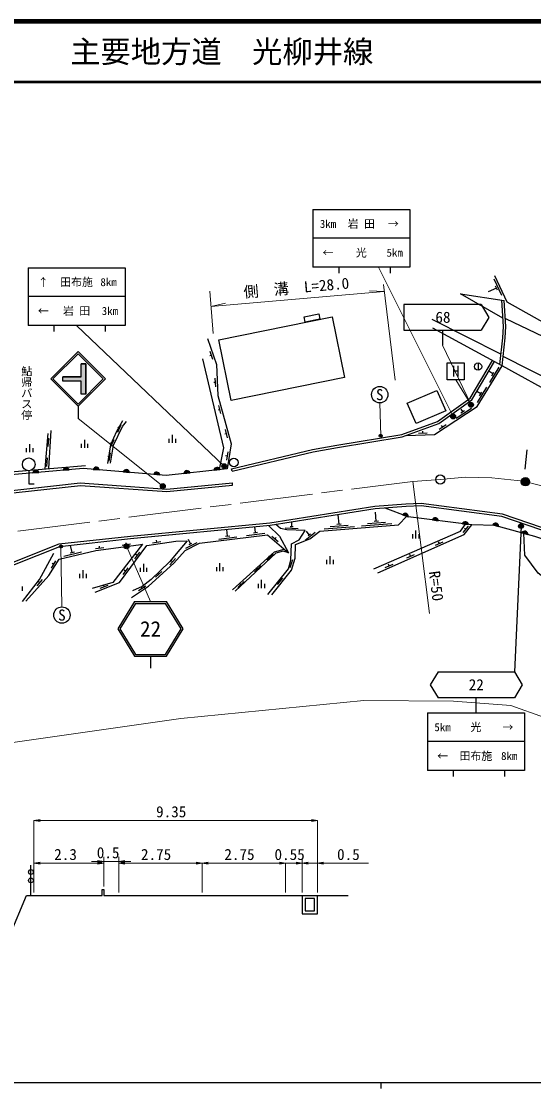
# Model space of a CAD drawing. Units: millimetres at full size, sheet at 1:1000, with parts at other scales. Extents: x 40000 to 680000, y 20000 to 380000.
# Drawn here: x 208680 to 293181, y 204000 to 380000 of the extents above; entities that cross this region are included whole.
import ezdxf
from ezdxf.enums import TextEntityAlignment as Align

# ---------------------------------------------------------------- set-up
doc = ezdxf.new("R2010")
doc.units = ezdxf.units.MM
doc.header["$LTSCALE"] = 1000
doc.linetypes.add('CHAIN', pattern=[18.5, 12, -1.5, 3.5, -1.5])
for name, color, linetype, lineweight in [('M-BGD', 7, 'Continuous', 25), ('M-BGD-EXST', 7, 'Continuous', 25), ('M-BMK', 2, 'CHAIN', 13), ('M-BMK-SRVR', 3, 'Continuous', 25), ('M-STR-HTXT', 7, 'Continuous', 13), ('M-STR-STRC', 7, 'Continuous', 25), ('M-TTL', 2, 'Continuous', 140), ('M-TTL-BAND', 7, 'Continuous', 25), ('M-TTL-LINE', 7, 'Continuous', 50)]:
    doc.layers.add(name, color=color, linetype=linetype, lineweight=lineweight)
doc.layers.add('M-BMK-HTXT', color=7, linetype='Continuous')
doc.layers.add('M-TTL-TXT', color=7, linetype='Continuous')
doc.styles.add('@ＭＳ ゴシック', font='')
doc.styles.add('ＭＳ ゴシック', font='')
doc.styles.get('@ＭＳ ゴシック').set_extended_font_data('@MS Gothic')
doc.styles.get('ＭＳ ゴシック').set_extended_font_data('MS Gothic')

# ---------------------------------------------------------------- blocks, each defined once
blk = doc.blocks.new('open_arrow')
at = {"color": 0, "linetype": 'Continuous', "lineweight": -2}
blk.add_lwpolyline([(7.5, 1.25), (0, 0), (7.5, -1.25)], dxfattribs=at)

msp = doc.modelspace()

# ---------------------------------------------------------------- hatches: boundary and pattern name
at = {"layer": 'M-BGD'}
for points in [[(215560, 305964, -0.82183), (216547, 306049)], [(220542, 306113, -0.82183), (221530, 306033)], [(240457, 305988, -0.82183), (241442, 306095)], [(210578, 305535, -0.82183), (211566, 305620)], [(225526, 305709, -0.82183), (226514, 305629)], [(230510, 305305, -0.82183), (231497, 305225)], [(235486, 305450, -0.82183), (236471, 305556)], [(292512, 304081, -1), (291112, 304081, -0.41421), (291812, 304781, -0.41421)], [(271572, 298638, -0.82183), (272499, 298287)], [(276475, 297780, -0.82183), (277458, 297655)], [(281436, 297149, -0.82183), (282418, 297025)], [(286436, 296982, -0.82183), (287391, 296720)], [(291258, 295660, -0.82183), (292213, 295398)]]:
    msp.add_hatch(color=256, dxfattribs=at).paths.add_polyline_path(points)
at = {"layer": 'M-BGD-EXST'}
for points in [[(283072, 316889, -0.41421), (282972, 316549, -0.41421), (282633, 316649, -1)], [(268172, 311783, -0.41421), (268072, 311443, -0.41421), (267733, 311543, -1)], [(215428, 293519, -0.41421), (215328, 293180, -0.41421), (214989, 293280, -1)]]:
    msp.add_hatch(color=256, dxfattribs=at).paths.add_polyline_path(points)
at = {"layer": 'M-STR-STRC'}
for points in [[(218542, 320657), (218542, 318532), (219292, 318532), (219292, 323532), (218542, 323532), (218542, 321407), (215542, 321407), (215542, 320657)], [(282515, 316554, -0.41421), (282637, 317106, -0.41421), (283190, 316984, -1)], [(279567, 314616, -0.41421), (279690, 315168, -0.41421), (280242, 315046, -1)], [(241813, 306433, -0.41421), (241935, 306985, -0.41421), (242488, 306863, -1)], [(231690, 303155, -0.41421), (231813, 303707, -0.41421), (232365, 303585, -1)], [(290760, 296551, -0.41421), (290882, 297103, -0.41421), (291434, 296981, -1)], [(225677, 293218, -0.41421), (225799, 293770, -0.41421), (226352, 293647, -1)]]:
    msp.add_hatch(color=256, dxfattribs=at).paths.add_polyline_path(points)

# ---------------------------------------------------------------- linework, layer by layer
at = {"layer": 'M-BGD'}
for p, q in [((287954, 334771), (286685, 337489)), ((287196, 335686), (286899, 336320)), ((287048, 336003), (285688, 335369)), ((288514, 330981), (301822, 324642)), ((287784, 325100), (276417, 330814)), ((287974, 323208), (276542, 329427)), ((240045, 324915), (239761, 324818)), ((240271, 324253), (239818, 325578)), ((302030, 317701), (288148, 324755)), ((284011, 323662), (284011, 322462)), ((286457, 321871), (285773, 322287)), ((285933, 320433), (287493, 322996)), ((286275, 321572), (286639, 322169)), ((302494, 315153), (287974, 323208)), ((240705, 320446), (240405, 320433)), ((240734, 319747), (240675, 321146)), ((284441, 318560), (283792, 318954)), ((283917, 317122), (285477, 319685)), ((284259, 318261), (284623, 318859)), ((241425, 315985), (241136, 315906)), ((241611, 315310), (241239, 316660)), ((280398, 314574), (282910, 316214)), ((281197, 315454), (281783, 315837)), ((281490, 315645), (281219, 316059)), ((224568, 312242), (225165, 313508)), ((277583, 312736), (278755, 313502)), ((278169, 313119), (278005, 313370)), ((213028, 312054), (212568, 306204)), ((213187, 306257), (213597, 312544)), ((224867, 312875), (224595, 313003)), ((233617, 310475), (233617, 311803)), ((242521, 312004), (242232, 311924)), ((242707, 311329), (242335, 312679)), ((274209, 312096), (275608, 312149)), ((274908, 312123), (274897, 312422)), ((210089, 308932), (210089, 310260)), ((213168, 310568), (212868, 310588)), ((213122, 309870), (213213, 311267)), ((218591, 309661), (218591, 310358)), ((219125, 309661), (219125, 310990)), ((219658, 309661), (219658, 310358)), ((223397, 309761), (223994, 311027)), ((223696, 310394), (223424, 310522)), ((233084, 310475), (233084, 311172)), ((234150, 310475), (234150, 311172)), ((209556, 308932), (209556, 309629)), ((210623, 308932), (210623, 309629)), ((212910, 306618), (213001, 308015)), ((223268, 308182), (222972, 308233)), ((223151, 307492), (223386, 308872)), ((242677, 308316), (242381, 308363)), ((242568, 307625), (242787, 309008)), ((291783, 306173), (292132, 309340)), ((212956, 307317), (212656, 307336)), ((209907, 305900), (209907, 303726)), ((210578, 305535), (211566, 305620)), ((215560, 305964), (216547, 306049)), ((220542, 306113), (221530, 306033)), ((225526, 305709), (226514, 305629)), ((230510, 305305), (231497, 305225)), ((235486, 305450), (236471, 305556)), ((240457, 305988), (241442, 306095)), ((243462, 305812), (243368, 306201)), ((209907, 303726), (210797, 303726)), ((243524, 303529), (243485, 303927)), ((253277, 296716), (253305, 297443)), ((261083, 297103), (260964, 298598)), ((266883, 297564), (267581, 297619)), ((267232, 297592), (267113, 299087)), ((271572, 298638), (272499, 298287)), ((276475, 297780), (277458, 297655)), ((242711, 295123), (242577, 296193)), ((246945, 295656), (247639, 295744)), ((247292, 295700), (247174, 296635)), ((252216, 296457), (254315, 296376)), ((253032, 296726), (253522, 296707)), ((255515, 294457), (257169, 295752)), ((256157, 295341), (255695, 295931)), ((258639, 296306), (263623, 296703)), ((259612, 296685), (262602, 296922)), ((260734, 297075), (261432, 297130)), ((264787, 296795), (269772, 297192)), ((265760, 297174), (268751, 297411)), ((273760, 294734), (273760, 296062)), ((281436, 297149), (282418, 297025)), ((281577, 295686), (282458, 296774)), ((282017, 296230), (281784, 296419)), ((286436, 296982), (287391, 296720)), ((226005, 293734), (225965, 294031)), ((230322, 294028), (231708, 294226)), ((231015, 294127), (230972, 294424)), ((235795, 293118), (237664, 294074)), ((236593, 293863), (236252, 294531)), ((236375, 293752), (236811, 293975)), ((241261, 294638), (244237, 295013)), ((242364, 295080), (243059, 295167)), ((245841, 295215), (248818, 295590)), ((249977, 295130), (251035, 294213)), ((250506, 294672), (250702, 294898)), ((255964, 295190), (256350, 295492)), ((273227, 294734), (273227, 295430)), ((274293, 294734), (274293, 295430)), ((276986, 293618), (278265, 294187)), ((277625, 293903), (277503, 294177)), ((291258, 295660), (292213, 295398)), ((215694, 291793), (218610, 292500)), ((216741, 292355), (217422, 292520)), ((217082, 292438), (216806, 293576)), ((220898, 293054), (222286, 293239)), ((221592, 293146), (221553, 293444)), ((225311, 293641), (226699, 293826)), ((227374, 291352), (228204, 292479)), ((213633, 289840), (214392, 291016)), ((214012, 290428), (213760, 290591)), ((227789, 291915), (227547, 292093)), ((228857, 289198), (228857, 290526)), ((233147, 290362), (234086, 291401)), ((233616, 290882), (233394, 291083)), ((241446, 289307), (241446, 290635)), ((249201, 291169), (250221, 292128)), ((249711, 291648), (249506, 291867)), ((253236, 290581), (252950, 290669)), ((253030, 289912), (253442, 291250)), ((259090, 290503), (259090, 291200)), ((259624, 290503), (259624, 291831)), ((260157, 290503), (260157, 291200)), ((268705, 289937), (269984, 290506)), ((269345, 290221), (269223, 290496)), ((272242, 291509), (273521, 292078)), ((272882, 291794), (272760, 292068)), ((218350, 288180), (218350, 288876)), ((218884, 288180), (218884, 289508)), ((219417, 288180), (219417, 288876)), ((225471, 288768), (226301, 289895)), ((225886, 289331), (225644, 289509)), ((228323, 289198), (228323, 289894)), ((229390, 289198), (229390, 289894)), ((230832, 288332), (231864, 289278)), ((231348, 288805), (231146, 289026)), ((240912, 289307), (240912, 290004)), ((241979, 289307), (241979, 290004)), ((247141, 289232), (248161, 290191)), ((247651, 289712), (247446, 289930)), ((211265, 286905), (212197, 287950)), ((211731, 287428), (211507, 287627)), ((221690, 286541), (222994, 287052)), ((222342, 286796), (222232, 287076)), ((228024, 286138), (229196, 286904)), ((244392, 286648), (245412, 287607)), ((244902, 287127), (244696, 287346)), ((247784, 286552), (247784, 287249)), ((248318, 286552), (248318, 287881)), ((248851, 286552), (248851, 287249)), ((250933, 287108), (251802, 288206)), ((251368, 287657), (251132, 287843)), ((208896, 286107), (208896, 286804)), ((228610, 286521), (228446, 286772)), ((210261, 235837), (210261, 240837))]:
    msp.add_line(p, q, dxfattribs=at)
for points in [[(302353, 326115), (288795, 333679), (286765, 338027)], [(288108, 331077), (281139, 335049), (288329, 333973)], [(287594, 323414), (288091, 327833), (288194, 329677), (287924, 334034)], [(287974, 323208), (288490, 327799), (288595, 329678), (288329, 333973)], [(239400, 327727), (240879, 323402), (241095, 318314), (243297, 310313), (242650, 306226)], [(241353, 306085), (242077, 309690), (238639, 324338)], [(243368, 306201), (256726, 309406), (260744, 310123), (271415, 311879), (277339, 314023), (282688, 317879), (286373, 324078)], [(243462, 305812), (256808, 309014), (260811, 309729), (271516, 311491), (277527, 313666), (282989, 317603), (286724, 323887)], [(272142, 311717), (276845, 311896), (283884, 316492), (287974, 323208)], [(225362, 314136), (224381, 312371), (223377, 310179), (222876, 307073)], [(223394, 307137), (223906, 310136), (225351, 313199), (226006, 313995)], [(187264, 298866), (192927, 300607), (202915, 305378), (219237, 306774)], [(242650, 306226), (232593, 305136), (218861, 306249), (203774, 304949), (192864, 300090), (187264, 298866)], [(186754, 296591), (193816, 297923), (204628, 302355), (218405, 303877), (232688, 302856), (243485, 303927)], [(186828, 296198), (193930, 297538), (204728, 301964), (218413, 303475), (232694, 302454), (243524, 303529)], [(307555, 291668), (287942, 298368), (274632, 300096), (272133, 300009), (267042, 299601), (249701, 296877), (226712, 294670), (214947, 293371), (195649, 285714), (181654, 283104), (171945, 283815)], [(307679, 292049), (288033, 298760), (274650, 300497), (272110, 300408), (266994, 299999), (249651, 297274), (226671, 295068), (214850, 293762), (195537, 286100), (181631, 283507), (171974, 284214)], [(306006, 290913), (293396, 295074), (286797, 296883), (282988, 296952), (272506, 298285), (268684, 299733)], [(249983, 285426), (253222, 289516), (253824, 291469), (253879, 293732), (256243, 294646), (257906, 295947), (270913, 296982), (272256, 298379)], [(249327, 285469), (252726, 289700), (253149, 291170), (253249, 293847), (254506, 294483), (255502, 296031), (252451, 296147), (251448, 296396), (250659, 297028)], [(249470, 296855), (251236, 295080), (252738, 292339)], [(266818, 289705), (281093, 295923), (281941, 297085)], [(267500, 289073), (281730, 295399), (282988, 296952)], [(220840, 285885), (224889, 287472), (229396, 293592), (234165, 294276), (236008, 294359), (234803, 292930), (233125, 290885), (230078, 287933), (228613, 286788), (227030, 286091)], [(226824, 284994), (229651, 286843), (233839, 290680), (235689, 292727), (238044, 293931), (249271, 295345), (252738, 292339)], [(304395, 284245), (297390, 286328), (293933, 289009), (291712, 291990), (291550, 295580)], [(208852, 284349), (211661, 287978), (214058, 292275)], [(209434, 284400), (213219, 288646), (214932, 291299), (220952, 292759), (228026, 293700), (228690, 293762), (223755, 287476), (220336, 286476)], [(243518, 286241), (250453, 292501), (252043, 292942)], [(252738, 292339), (251891, 292610), (250643, 292318), (243934, 286011)], [(206702, 229119), (209511, 235837), (222011, 235837), (222011, 236837), (222261, 236837), (222261, 235837), (262596, 235837)], [(255011, 235837), (255011, 232837), (257511, 232837), (257511, 235837)]]:
    msp.add_lwpolyline(points, dxfattribs=at)
for points in [[(241234, 327462), (259936, 331286), (261981, 321286), (243279, 317463)], [(255332, 331259), (257758, 331755), (257938, 330877), (255511, 330381)], [(272338, 317031), (277226, 319152), (278686, 315788), (273798, 313667)], [(255511, 235337), (255511, 233337), (257011, 233337), (257011, 235337)]]:
    msp.add_lwpolyline(points, close=True, dxfattribs=at)
for centre, radius in [((284011, 323062), 600), ((209907, 306950), 1050), ((243740, 307254), 700), ((291812, 304081), 700), ((210261, 239719), 400), ((210261, 238337), 400)]:
    msp.add_circle(centre, radius, dxfattribs=at)
for centre, start, end in [((216062, 305909), 16.09506, 173.75325), ((221028, 305975), 6.54004, 164.19823), ((240960, 305944), 17.35244, 175.01063), ((211080, 305480), 16.09506, 173.75325), ((226012, 305571), 6.54004, 164.19823), ((230996, 305168), 6.54004, 164.19823), ((235989, 305406), 17.35244, 175.01063), ((272001, 298371), 350.41599, 148.07418), ((276955, 297620), 3.92636, 161.58455), ((281915, 296990), 3.92636, 161.58455), ((286888, 296756), 355.846, 153.50419), ((291710, 295435), 355.846, 153.50419)]:
    msp.add_arc(centre, 505, start, end, dxfattribs=at)
at = {"layer": 'M-BGD-EXST'}
msp.add_lwpolyline([(278925, 323707), (281737, 323707), (281737, 320894), (278925, 320894)], close=True, dxfattribs=at)
for centre, radius in [((267800, 318442), 1350), ((282852, 316769), 250), ((267952, 311663), 250), ((215209, 293400), 250), ((215369, 282090), 1350)]:
    msp.add_circle(centre, radius, dxfattribs=at)
at = {"layer": 'M-BMK'}
msp.add_lwpolyline([(86164, 256414), (114301, 270690), (119092, 272899), (125912, 275684), (133837, 278852), (139624, 281053), (146549, 283360), (154783, 285860), (162648, 288058), (170112, 289827), (179264, 291643), (189721, 293606), (273274, 304129), (277771, 304448), (281911, 304825), (286268, 304713), (291532, 304152), (296658, 302850)], dxfattribs=at)
at = {"layer": 'M-BMK-SRVR'}
msp.add_circle((277771, 304448), 750, dxfattribs=at)
at = {"layer": 'M-STR-HTXT'}
for p, q in [((279904, 314831), (267578, 339478)), ((270357, 320829), (268396, 336627)), ((240340, 328528), (239746, 335500)), ((239961, 332977), (268543, 335439)), ((268543, 335439), (266092, 335571)), ((239961, 332977), (242354, 333526)), ((242150, 306648), (217788, 329871)), ((282852, 316769), (278156, 326576)), ((282852, 316769), (280331, 320894)), ((267952, 311663), (267831, 317092)), ((232027, 303370), (218043, 314532)), ((276016, 282366), (273274, 304129)), ((215209, 293400), (215350, 283440)), ((226014, 293432), (229994, 284313)), ((210761, 236337), (210761, 248229)), ((210761, 248228), (257511, 248228)), ((257511, 236337), (257511, 248229)), ((210761, 241185), (222261, 241185)), ((220261, 241475), (226761, 241475)), ((222261, 237337), (222261, 242225)), ((224761, 236337), (224761, 242225)), ((224761, 241185), (238511, 241185)), ((238511, 236337), (238511, 241186)), ((238511, 241185), (252261, 241185)), ((250261, 241185), (257011, 241185)), ((252261, 236337), (252261, 241186)), ((253011, 241185), (265937, 241185)), ((255011, 236337), (255011, 241935))]:
    msp.add_line(p, q, dxfattribs=at)
msp.add_lwpolyline([(564652, 240230), (471965, 253098), (461704, 254491), (454896, 254601), (444270, 253882), (364300, 243313), (354791, 242972), (344485, 243560), (335608, 245004), (294959, 265178), (289397, 267163), (279933, 267901), (265186, 268034), (234968, 265048), (175582, 256587)], dxfattribs=at)
at = {"layer": 'M-STR-STRC'}
for p, q in [((256761, 348978), (272761, 348978)), ((256761, 348978), (256761, 339478)), ((272761, 348978), (272761, 339478)), ((272761, 344228), (256761, 344228)), ((209788, 339371), (225788, 339371)), ((209788, 339371), (209788, 329871)), ((225788, 339371), (225788, 329871)), ((272761, 339478), (256761, 339478)), ((261024, 339478), (261024, 338478)), ((269499, 339478), (269499, 338478)), ((225788, 334621), (209788, 334621)), ((271792, 333315), (271792, 329055)), ((284521, 333315), (271792, 333315)), ((284521, 333315), (285809, 331185)), ((285809, 331185), (284521, 329055)), ((225788, 329871), (209788, 329871)), ((214051, 329871), (214051, 328871)), ((222525, 329871), (222525, 328871)), ((271792, 329055), (284521, 329055)), ((278156, 329055), (278156, 326576)), ((213543, 321033), (218043, 325533)), ((213897, 321033), (218043, 325179)), ((222543, 321032), (218043, 325533)), ((222190, 321032), (218043, 325179)), ((219292, 323532), (218542, 323532)), ((218542, 321407), (218542, 323532)), ((219292, 318532), (219292, 323532)), ((213543, 321033), (218043, 316532)), ((213897, 321033), (218043, 316886)), ((215542, 320657), (215542, 321407)), ((218542, 321407), (215542, 321407)), ((218542, 320657), (215542, 320657)), ((218043, 316886), (222190, 321032)), ((218043, 316532), (222543, 321032)), ((218542, 318532), (218542, 320657)), ((219292, 318532), (218542, 318532)), ((218043, 316532), (218043, 314532)), ((291097, 296766), (290018, 272719)), ((227358, 284313), (224594, 279813)), ((227526, 284013), (224946, 279813)), ((227358, 284313), (232630, 284313)), ((227526, 284013), (232463, 284013)), ((235042, 279813), (232463, 284013)), ((235394, 279813), (232630, 284313)), ((224594, 279813), (227358, 275313)), ((224946, 279813), (227526, 275613)), ((232463, 275613), (235042, 279813)), ((232630, 275313), (235394, 279813)), ((227358, 275313), (232630, 275313)), ((227526, 275613), (232463, 275613)), ((229994, 275313), (229994, 273313)), ((277415, 272719), (276127, 270588)), ((277415, 272719), (290018, 272719)), ((290018, 272719), (291307, 270588)), ((276127, 270588), (277415, 268458)), ((291307, 270588), (290018, 268458)), ((290018, 268458), (277415, 268458)), ((283653, 268458), (283653, 265979)), ((275653, 265979), (291653, 265979)), ((275653, 265979), (275653, 256479)), ((291653, 265979), (291653, 256479)), ((291653, 261229), (275653, 261229)), ((291653, 256479), (275653, 256479)), ((279916, 256479), (279916, 255479)), ((288391, 256479), (288391, 255479))]:
    msp.add_line(p, q, dxfattribs=at)
msp.add_lwpolyline([(215542, 321407), (218542, 321407), (218542, 323532), (219292, 323532), (219292, 318532), (218542, 318532), (218542, 320657), (215542, 320657)], close=True, dxfattribs=at)
for centre in [(282852, 316769), (279904, 314831), (242150, 306648), (232027, 303370), (291097, 296766), (226014, 293432)]:
    msp.add_circle(centre, 400, dxfattribs=at)
at = {"layer": 'M-TTL'}
msp.add_line((680000, 380000), (40000, 380000), dxfattribs=at)
at = {"layer": 'M-TTL-BAND'}
for p, q in [((40000, 205000), (579000, 205000)), ((268000, 205000), (268000, 204000))]:
    msp.add_line(p, q, dxfattribs=at)
at = {"layer": 'M-TTL-LINE'}
msp.add_line((40000, 370000), (680000, 370000), dxfattribs=at)

# ---------------------------------------------------------------- block references
at = {"layer": 'M-STR-HTXT', "xscale": 133, "yscale": 133}
for p in [(210761, 248228), (210761, 241185), (224761, 241475), (224761, 241185), (238511, 241185), (255011, 241185), (257511, 241185)]:
    msp.add_blockref('open_arrow', p, dxfattribs=at)
at = {"layer": 'M-STR-HTXT', "xscale": 133, "yscale": 133, "rotation": 180}
for p in [(257511, 248228), (222261, 241475), (222261, 241185), (238511, 241185), (252261, 241185), (252261, 241185), (255011, 241185)]:
    msp.add_blockref('open_arrow', p, dxfattribs=at)

# ---------------------------------------------------------------- texts
at = {"layer": 'M-BGD-EXST', "style": 'ＭＳ ゴシック'}
for s, p in [('H', (280331, 322301)), ('S', (267800, 318442)), ('S', (215369, 282090))]:
    msp.add_text(s, height=1833, dxfattribs=at).set_placement(p, align=Align.MIDDLE_CENTER)
at = {"layer": 'M-BMK-HTXT', "style": '@ＭＳ ゴシック'}
msp.add_text('鮎帰バス停', height=1320, rotation=270, dxfattribs=at).set_placement((209541, 323219), align=Align.MIDDLE_LEFT)
at = {"layer": 'M-STR-HTXT', "style": 'ＭＳ ゴシック'}
for s, rotation, p in [('側\u3000溝\u3000L=28.0', 4.923, (254158, 334634)), ('R=50', 277.18, (275663, 286713))]:
    msp.add_text(s, height=1833, rotation=rotation, dxfattribs=at).set_placement(p, align=Align.BOTTOM_CENTER)
for s, p in [('9.35', (233400, 249665)), ('2.3', (215969, 242623)), ('0.5', (222994, 242912)), ('2.75', (230906, 242623)), ('2.75', (244656, 242623)), ('0.55', (252931, 242623)), ('0.5', (262628, 242623))]:
    msp.add_text(s, height=1833, dxfattribs=at).set_placement(p, align=Align.MIDDLE_CENTER)
at = {"layer": 'M-STR-STRC', "style": 'ＭＳ ゴシック'}
for s, height, p in [('3km', 1320, (259261, 346603)), ('岩 田', 1320, (264761, 346603)), ('→', 1320, (270043, 346603)), ('←', 1320, (259261, 341853)), ('光', 1320, (264761, 341853)), ('5km', 1320, (270261, 341853)), ('↑', 1320, (212288, 336996)), ('田布施', 1320, (217788, 336996)), ('8km', 1320, (223070, 336996)), ('←', 1320, (212288, 332246)), ('岩 田', 1320, (217788, 332246)), ('3km', 1320, (223288, 332246)), ('68', 1833, (278220, 331208)), ('22', 2566, (229994, 279813)), ('22', 1833, (283717, 270611)), ('5km', 1320, (278153, 263604)), ('光', 1320, (283653, 263604)), ('→', 1320, (288935, 263604)), ('←', 1320, (278153, 258854)), ('田布施', 1320, (283653, 258854)), ('8km', 1320, (289153, 258854))]:
    msp.add_text(s, height=height, dxfattribs=at).set_placement(p, align=Align.MIDDLE_CENTER)
at = {"layer": 'M-TTL-TXT', "style": 'ＭＳ ゴシック'}
msp.add_text('主要地方道\u3000光柳井線', height=3666, dxfattribs=at).set_placement((216734, 375000), align=Align.MIDDLE_LEFT)

doc.saveas('drawing.dxf')
